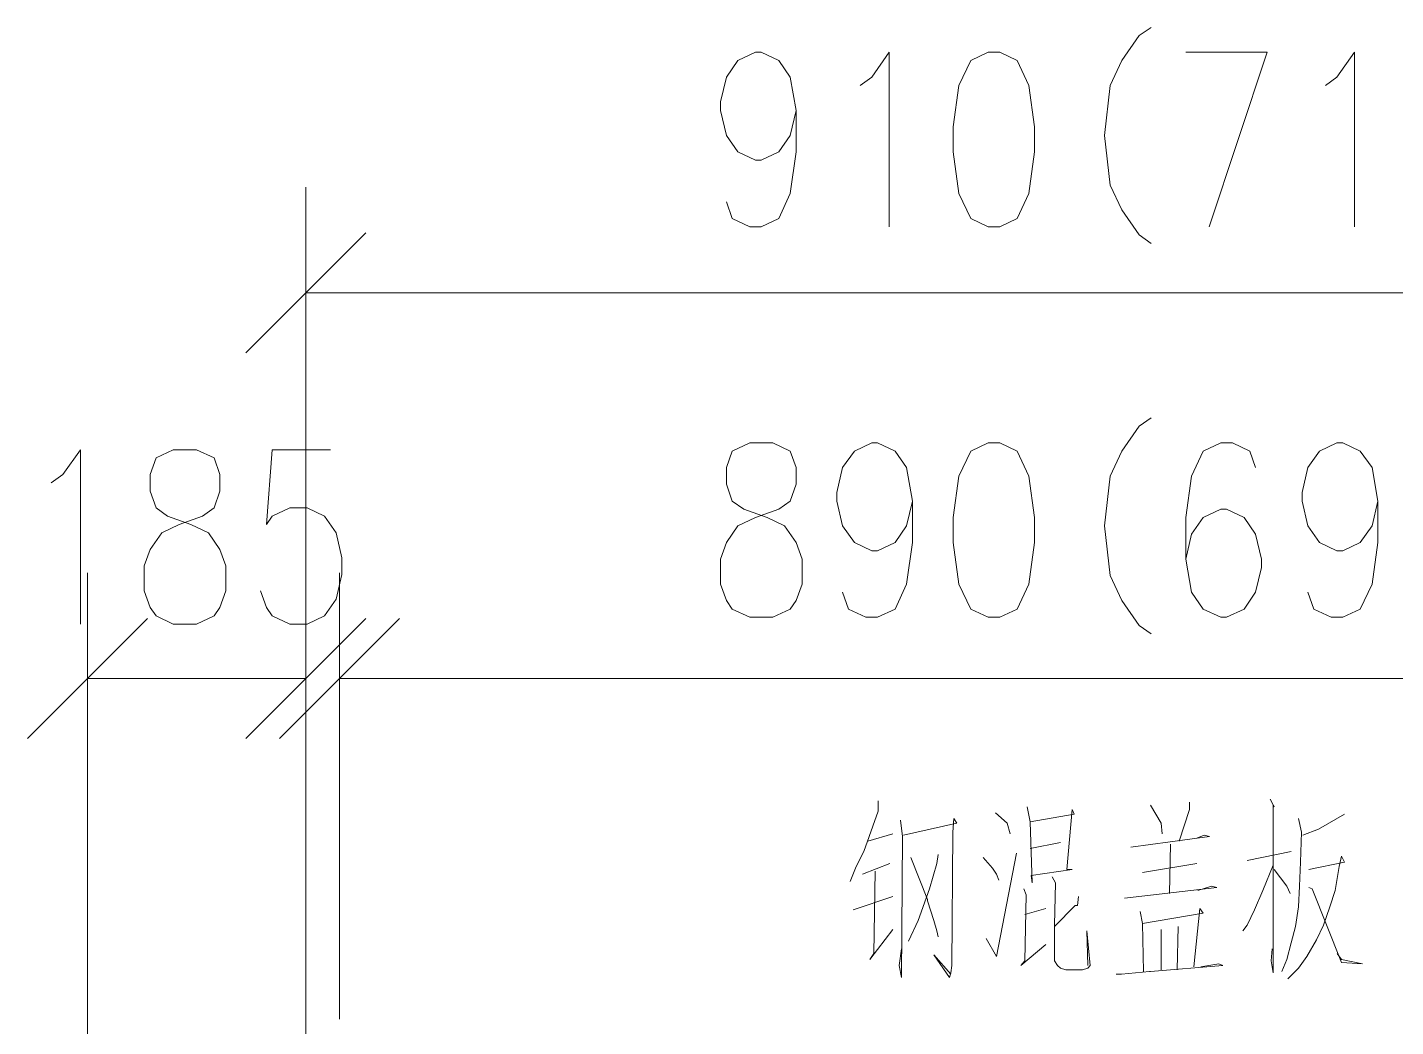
# Model space of a CAD drawing. Header units: millimetres. Extents: x -4415 to 173792, y -78716 to 47289.
# Drawn here: x 9547 to 16672, y 3310 to 8514 of the extents above; entities that cross this region are included whole.
import ezdxf

# ---------------------------------------------------------------- set-up
doc = ezdxf.new("R2010")
doc.units = ezdxf.units.MM

msp = doc.modelspace()

# ---------------------------------------------------------------- linework, layer by layer
at = {"color": 0, "lineweight": 0}
for points in [[(15398.3, 8513.8), (15337.1, 8470.9), (15245.9, 8341), (15185.8, 8211.1), (15155.7, 7951.3), (15185.8, 7691.5), (15245.9, 7562.7), (15337.1, 7432.8), (15398.3, 7388.8)], [(13549.8, 8081.2), (13519.7, 7951.3), (13459.6, 7865.4), (13368.3, 7821.4), (13338.3, 7821.4), (13247, 7865.4), (13186.9, 7951.3), (13156.9, 8081.2), (13156.9, 8125.2), (13186.9, 8255.1), (13247, 8341), (13338.3, 8383.9), (13368.3, 8383.9), (13459.6, 8341), (13519.7, 8255.1), (13549.8, 8081.2), (13549.8, 7865.4), (13519.7, 7648.6), (13459.6, 7518.7), (13368.3, 7475.7), (13308.2, 7475.7), (13217, 7518.7), (13186.9, 7605.6)], [(13883.6, 8211.1), (13943.7, 8255.1), (14035, 8383.9), (14035, 7475.7)], [(15579.7, 8383.9), (16003.8, 8383.9), (15701.1, 7475.7)], [(16306.5, 8211.1), (16366.6, 8255.1), (16457.9, 8383.9), (16457.9, 7475.7)], [(10997, 4228.4), (10997, 7680.8)], [(11309.4, 7443.5), (10684.6, 6818.8)], [(10997, 7131.2), (19919.9, 7131.2)], [(15398.3, 6480.6), (15337.1, 6436.6), (15245.9, 6306.7), (15185.8, 6176.8), (15155.7, 5918.1), (15185.8, 5658.3), (15245.9, 5528.4), (15337.1, 5398.5), (15398.3, 5355.6)], [(14156.3, 6046.9), (14125.2, 5918.1), (14065, 5831.1), (13973.8, 5788.2), (13943.7, 5788.2), (13853.6, 5831.1), (13792.4, 5918.1), (13762.3, 6046.9), (13762.3, 6090.9), (13792.4, 6220.8), (13853.6, 6306.7), (13943.7, 6350.7), (13973.8, 6350.7), (14065, 6306.7), (14125.2, 6220.8), (14156.3, 6046.9), (14156.3, 5831.1), (14125.2, 5614.3), (14065, 5484.4), (13973.8, 5441.5), (13913.7, 5441.5), (13822.4, 5484.4), (13792.4, 5571.4)], [(15942.6, 6220.8), (15912.5, 6306.7), (15822.4, 6350.7), (15761.2, 6350.7), (15669.9, 6306.7), (15609.8, 6176.8), (15579.7, 5961), (15579.7, 5744.2), (15609.8, 5571.4), (15669.9, 5484.4), (15761.2, 5441.5), (15791.2, 5441.5), (15882.5, 5484.4), (15942.6, 5571.4), (15973.7, 5701.3), (15973.7, 5744.2), (15942.6, 5874.1), (15882.5, 5961), (15791.2, 6004), (15761.2, 6004), (15669.9, 5961), (15609.8, 5874.1), (15579.7, 5744.2)], [(16579.2, 6046.9), (16549.1, 5918.1), (16487.9, 5831.1), (16397.8, 5788.2), (16366.6, 5788.2), (16276.4, 5831.1), (16215.3, 5918.1), (16185.2, 6046.9), (16185.2, 6090.9), (16215.3, 6220.8), (16276.4, 6306.7), (16366.6, 6350.7), (16397.8, 6350.7), (16487.9, 6306.7), (16549.1, 6220.8), (16579.2, 6046.9), (16579.2, 5831.1), (16549.1, 5614.3), (16487.9, 5484.4), (16397.8, 5441.5), (16336.6, 5441.5), (16246.4, 5484.4), (16215.3, 5571.4)], [(9671.2, 6141.4), (9731.3, 6184.3), (9822.6, 6314.2), (9822.6, 5406)], [(11124.7, 6314.2), (10822, 6314.2), (10792, 5924.5), (10822, 5968.6), (10913.3, 6011.5), (11003.4, 6011.5), (11094.7, 5968.6), (11154.8, 5881.6), (11184.9, 5751.7), (11184.9, 5664.8), (11154.8, 5535.9), (11094.7, 5449), (11003.4, 5406), (10913.3, 5406), (10822, 5449), (10792, 5491.9), (10760.8, 5578.9)], [(9859.1, 3263.3), (9859.1, 5672.3)], [(10997, 3263.3), (10997, 5672.3)], [(11172, 3349.2), (11172, 5672.3)], [(10171.5, 5435), (9546.7, 4810.3)], [(10684.6, 4810.3), (11309.4, 5435)], [(11484.4, 5435), (10859.6, 4810.3)], [(10997, 5122.6), (9859.1, 5122.6)], [(11172, 5122.6), (19744.9, 5122.6)], [(16018.8, 4493.6), (16040.3, 4454.9), (16034.9, 4462.4), (16034.9, 3589.7), (16024.2, 3652), (16029.5, 3714.2)], [(13978.1, 4486.1), (13978.1, 4431.3), (13901.9, 4220.9), (13863.2, 4143.6), (13831, 4065.2)], [(14588.9, 4423.8), (14649, 4369), (14665.1, 4314.3)], [(14753.2, 4454.9), (14769.3, 4376.6), (14780, 4057.7), (14774.6, 4096.4), (14987.2, 4127.5), (14960.3, 4127.5), (14987.2, 4439.9), (14997.9, 4416.3), (14769.3, 4376.6)], [(15396.2, 4462.4), (15450.9, 4369), (15456.3, 4314.3)], [(15599.1, 4478.5), (15599.1, 4439.9), (15544.3, 4275.7)], [(14093, 4385.1), (14103.7, 4299.3), (14098.3, 3566.1), (14086.5, 3628.3), (14098.3, 3714.2)], [(14109.1, 4306.8), (14387.1, 4369), (14371, 4392.7), (14365.6, 4322.9), (14360.3, 3628.3), (14354.9, 3589.7), (14348.4, 3566.1), (14266.9, 3683.1), (14354.9, 3582.2)], [(16165.9, 4392.7), (16182, 4322.9), (16176.6, 4166.2), (16171.2, 4041.6), (16165.9, 3933.2), (16149.8, 3831.2), (16128.3, 3745.3), (16105.8, 3659.5), (16078.9, 3597.2)], [(16406.3, 4416.3), (16270, 4337.9), (16188.4, 4306.8)], [(13923.3, 4275.7), (14054.3, 4314.3)], [(15293.1, 4244.5), (15702.1, 4299.3), (15675.3, 4306.8), (15636.6, 4291.8)], [(14289.4, 4205.9), (14283, 4158.6), (14245.4, 4026.6), (14185.3, 3862.4), (14135.9, 3753.9)], [(14539.5, 3769), (14594.3, 3675.6), (14698.4, 4213.4)], [(14769.3, 4237), (14927.1, 4268.1)], [(15500.3, 4260.6), (15494.9, 4003)], [(15898.6, 4174.7), (16128.3, 4220.9)], [(14038.2, 4158.6), (13896.5, 4103.9)], [(14146.6, 4189.8), (14234.7, 3971.9), (14234.7, 3964.3), (14266.9, 3862.4), (14283, 3807.6), (14289.4, 3776.5)], [(14523.4, 4189.8), (14572.8, 4135), (14594.3, 4103.9), (14605, 4072.8)], [(15636.6, 4158.6), (15353.2, 4112.5)], [(16034.9, 4151.1), (15980.2, 4018), (15937.2, 3917.1), (15898.6, 3838.7), (15877.1, 3807.6)], [(16220.6, 4127.5), (16406.3, 4166.2), (16390.2, 4197.3), (16378.4, 4143.6), (16357, 4018), (16330.1, 3933.2), (16296.8, 3838.7), (16259.3, 3761.4), (16209.9, 3675.6), (16165.9, 3613.3), (16111.1, 3558.6)], [(13962, 4120), (13955.5, 3690.6), (13934.1, 3659.5), (14054.3, 3816.2)], [(14884.1, 4088.9), (14900.2, 4057.7), (14894.9, 3838.7), (14894.9, 3683.1), (14894.9, 3652), (14911, 3628.3), (14927.1, 3613.3), (14955, 3605.8), (15041.9, 3605.8), (15068.8, 3613.3), (15080.6, 3628.3), (15063.4, 3807.6), (15068.8, 3628.3)], [(16040.3, 4127.5), (16105.8, 4041.6), (16122.9, 4003)], [(14736, 4026.6), (14747.8, 3995.5), (14741.3, 3652), (14719.9, 3628.3), (14850.8, 3737.8)], [(15259.8, 3979.4), (15740.8, 4034.1), (15712.9, 4041.6), (15642, 4018)], [(16220.6, 4034.1), (16236.7, 4026.6), (16390.2, 3644.4), (16498.7, 3636.9), (16390.2, 3659.5), (16367.7, 3690.6)], [(14054.3, 3986.9), (13847.1, 3917.1)], [(14850.8, 3924.6), (14741.3, 3893.5)], [(15020.5, 3986.9), (15015.1, 3940.7), (15003.3, 3940.7), (14894.9, 3831.2)], [(15353.2, 3847.3), (15669.9, 3901), (15652.7, 3924.6), (15620.5, 3620.8)], [(15342.5, 3909.6), (15353.2, 3847.3), (15358.6, 3597.2)], [(15450.9, 3816.2), (15450.9, 3605.8)], [(15539, 3831.2), (15533.6, 3605.8)], [(15216.9, 3582.2), (15243.7, 3582.2), (15390.8, 3597.2), (15396.2, 3597.2), (15773, 3628.3), (15751.5, 3636.9), (15658.1, 3620.8)]]:
    msp.add_lwpolyline(points, dxfattribs=at)
for points in [[(14550.3, 8383.9), (14459, 8341), (14397.8, 8211.1), (14367.8, 7995.3), (14367.8, 7865.4), (14397.8, 7648.6), (14459, 7518.7), (14550.3, 7475.7), (14610.4, 7475.7), (14701.6, 7518.7), (14761.7, 7648.6), (14791.8, 7865.4), (14791.8, 7995.3), (14761.7, 8211.1), (14701.6, 8341), (14610.4, 8383.9)], [(13308.2, 6350.7), (13217, 6306.7), (13186.9, 6220.8), (13186.9, 6133.9), (13217, 6046.9), (13277.1, 6004), (13398.4, 5961), (13489.6, 5918.1), (13549.8, 5831.1), (13580.9, 5744.2), (13580.9, 5614.3), (13549.8, 5528.4), (13519.7, 5484.4), (13429.5, 5441.5), (13308.2, 5441.5), (13217, 5484.4), (13186.9, 5528.4), (13156.9, 5614.3), (13156.9, 5744.2), (13186.9, 5831.1), (13247, 5918.1), (13338.3, 5961), (13459.6, 6004), (13519.7, 6046.9), (13549.8, 6133.9), (13549.8, 6220.8), (13519.7, 6306.7), (13429.5, 6350.7)], [(14550.3, 6350.7), (14459, 6306.7), (14397.8, 6176.8), (14367.8, 5961), (14367.8, 5831.1), (14397.8, 5614.3), (14459, 5484.4), (14550.3, 5441.5), (14610.4, 5441.5), (14701.6, 5484.4), (14761.7, 5614.3), (14791.8, 5831.1), (14791.8, 5961), (14761.7, 6176.8), (14701.6, 6306.7), (14610.4, 6350.7)], [(10306.7, 6314.2), (10216.6, 6271.3), (10185.4, 6184.3), (10185.4, 6098.4), (10216.6, 6011.5), (10276.7, 5968.6), (10398, 5924.5), (10489.2, 5881.6), (10549.3, 5794.7), (10579.4, 5708.8), (10579.4, 5578.9), (10549.3, 5491.9), (10519.3, 5449), (10428, 5406), (10306.7, 5406), (10216.6, 5449), (10185.4, 5491.9), (10155.4, 5578.9), (10155.4, 5708.8), (10185.4, 5794.7), (10246.6, 5881.6), (10336.8, 5924.5), (10458.1, 5968.6), (10519.3, 6011.5), (10549.3, 6098.4), (10549.3, 6184.3), (10519.3, 6271.3), (10428, 6314.2)]]:
    msp.add_lwpolyline(points, close=True, dxfattribs=at)

doc.saveas('drawing.dxf')
